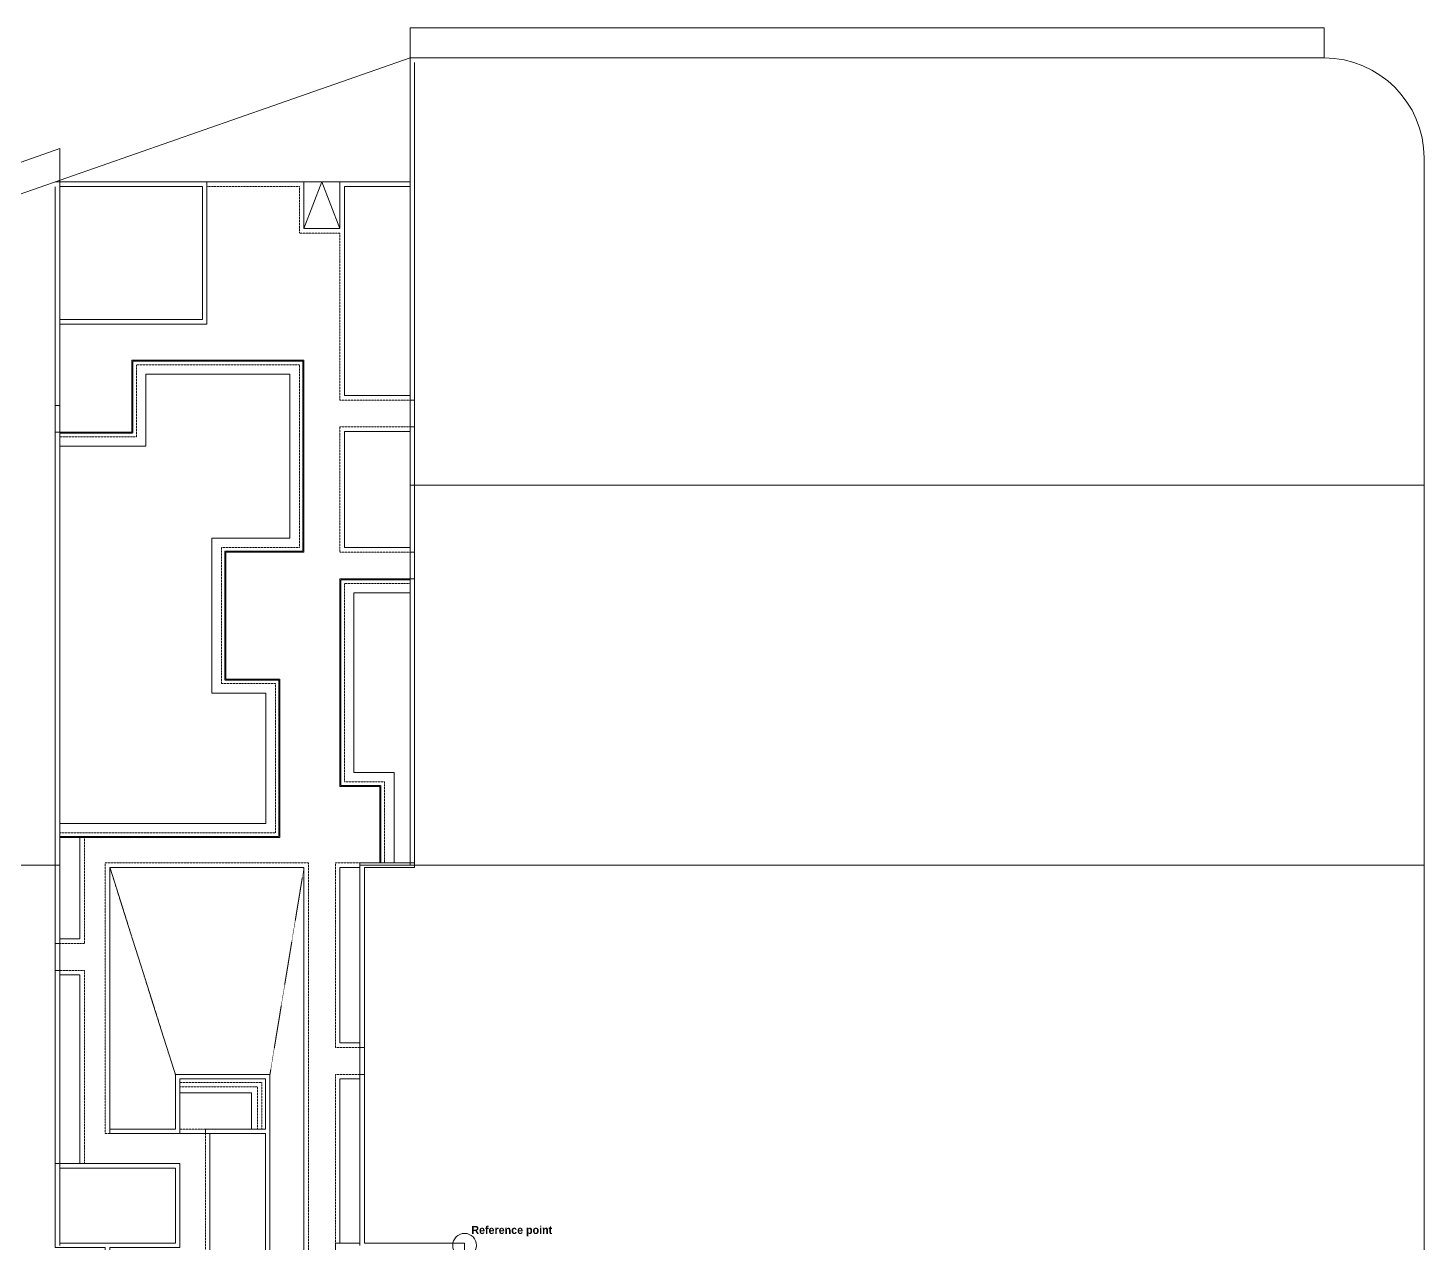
# Model space of a CAD drawing. Header units: metres. Extents: x 5205117 to 5948571, y 646915 to 1143748.
# Drawn here: x 5277608 to 5347394, y 808888 to 869625 of the extents above; entities that cross this region are included whole.
import ezdxf

# ---------------------------------------------------------------- set-up
doc = ezdxf.new("R2010")
doc.units = ezdxf.units.M
doc.header["$MEASUREMENT"] = 0
doc.linetypes.add('DASHED', pattern=[0.75, 0.5, -0.25])
doc.linetypes.add('HIDDEN', pattern=[0.375, 0.25, -0.125])
doc.layers.get('0').update_dxf_attribs({"color": 1, "linetype": 'DASHED', "lineweight": 30})
for name, color, linetype, lineweight in [('A-Dotted', 43, 'DASHED', 5), ('A-Elevation 1', 4, 'Continuous', 13), ('A-Elevation 2', 163, 'Continuous', 9), ('A-Elevation 3', 251, 'Continuous', 5), ('A-Hidden', 2, 'HIDDEN', 5), ('dim start point', 10, 'Continuous', 0), ('L-Elevation 2', 65, 'Continuous', 9), ('PLOT', 7, 'Continuous', 5), ('road', 7, 'Continuous', 9), ('road ht', 8, 'Continuous', 5)]:
    doc.layers.add(name, color=color, linetype=linetype, lineweight=lineweight)
doc.styles.add('CENTURY GOTHIC', font='GOTHIC.TTF')

# ---------------------------------------------------------------- blocks, each defined once
blk = doc.blocks.new('A$C6fbbfdbf')
at = {"layer": 'A-Dotted', "ltscale": 5}
for points in [[(155590, 17500), (155590, 13850), (159190, 13850), (159190, 5350), (149705, 5350), (149705, 9250), (143255, 9250), (143255, 6550), (135435, 6550), (135435, 17500)], [(148265, 0), (148265, 3450), (137990, 3450), (137990, 1450), (134115, 1450)]]:
    blk.add_lwpolyline(points, dxfattribs=at)
at = {"layer": 'A-Elevation 1', "ltscale": 5}
for points in [[(119085, 17730), (119085, 11500), (114885, 11500), (114885, 15000), (111885, 15000), (111885, 15230), (114885, 15230), (114885, 17730)], [(118855, 17500), (115115, 17500), (115115, 11730), (118855, 11730)], [(155640, 17730), (155640, 17500), (130085, 17500), (130085, 17730)], [(167928, 17500), (161270, 17500), (161270, 10380), (167928, 10380), (167928, 17500)], [(102340, 7000), (123545, 7000), (123545, 11730), (120815, 11730), (120815, 15000), (120585, 15000), (120585, 11500), (123315, 11500), (123315, 7230), (120815, 7230), (120815, 10230), (120585, 10230), (120585, 7230), (102110, 7230), (102110, 4725), (102340, 4725), (102340, 7000)], [(134115, -230), (134115, 2500), (124885, 2500), (124885, 2270), (133885, 2270), (133885, -230)]]:
    blk.add_lwpolyline(points, close=True, dxfattribs=at)
for points in [[(119085, 17730), (128745, 17730), (128745, 17500), (119085, 17500)], [(134115, -230), (148315, -230), (148315, 0), (134115, 0)]]:
    blk.add_lwpolyline(points, dxfattribs=at)
at = {"layer": 'A-Elevation 1', "ltscale": 5, "flags": 128}
for points in [[(168158, 17730), (168158, 10150), (161040, 10150), (161040, 17500), (156980, 17500), (156980, 17730), (167914, 17730)], [(115115, 2500), (115115, 3730), (108315, 3730), (108315, -2730), (115115, -2730), (115115, 2270), (123545, 2270), (123545, 2500), (115115, 2500)], [(174121, -230), (157245, -230), (157245, 0), (174351, 0), (174351, 0)]]:
    blk.add_lwpolyline(points, dxfattribs=at)
blk.add_lwpolyline([(155905, 0), (155905, -230), (149655, -230), (149655, 0)], close=True, dxfattribs=at)
at = {"layer": 'A-Elevation 2', "ltscale": 5}
for points in [[(155640, 17500), (155640, 13900), (159240, 13900), (159240, 5300), (149655, 5300), (149655, 9200), (143305, 9200), (143305, 6500), (135385, 6500), (135385, 17500)], [(154940, 17500), (154940, 13200), (158540, 13200), (158540, 6000), (150355, 6000), (150355, 9900), (142605, 9900), (142605, 7200), (136085, 7200), (136085, 17500)], [(148315, 0), (148315, 3500), (137940, 3500), (137940, 1500), (134115, 1500)], [(147615, 0), (147615, 2800), (138640, 2800), (138640, 800), (134115, 800)]]:
    blk.add_lwpolyline(points, dxfattribs=at)
at = {"layer": 'A-Elevation 2', "ltscale": 5, "flags": 128}
blk.add_lwpolyline([(120815, 7930), (122615, 7930), (122615, 11500)], dxfattribs=at)
at = {"layer": 'A-Elevation 3', "ltscale": 5}
for p, q in [((128745, 17730), (130085, 17730)), ((128745, 17500), (130085, 17500)), ((155640, 17730), (156980, 17730)), ((155640, 17500), (156980, 17500)), ((120585, 10000), (120585, 11500)), ((165828, 5300), (168158, 5300)), ((123545, 2500), (124885, 2500)), ((123545, 2270), (124885, 2270)), ((148315, 0), (149655, 0)), ((148315, -230), (149655, -230)), ((155905, 0), (157245, 0)), ((155905, -230), (157245, -230))]:
    blk.add_line(p, q, dxfattribs=at)
for points in [[(128515, 17500), (128515, 16500), (119085, 16500)], [(135385, 16500), (130315, 16500), (130315, 17500)], [(120585, 10000), (113385, 10000), (113385, 12500), (100015, 12500), (100015, 2800), (104715, 2800), (104715, 5300), (133885, 5300), (133885, 15000), (120815, 15000)], [(168158, 10150), (168158, 3500)], [(168158, 0), (168158, 3500), (165828, 3500), (165828, 5300)], [(165828, 5300), (168158, 4400), (165828, 3500)], [(123315, 2500), (123315, 3500), (115115, 3500)], [(125115, 2500), (125115, 3500), (133885, 3500), (133885, 2500)], [(155675, 0), (155675, 3270), (149885, 3270), (149885, 0)], [(167928, 0), (167928, 3270), (157475, 3270), (157475, 0)]]:
    blk.add_lwpolyline(points, dxfattribs=at)
at = {"layer": 'A-Hidden', "ltscale": 5}
for points in [[(128745, 17500), (128745, 16270), (119085, 16270)], [(135385, 16270), (130085, 16270), (130085, 17500)], [(155410, 17500), (155410, 13670), (159010, 13670), (159010, 5530), (149885, 5530), (149885, 9430), (143075, 9430), (143075, 6730), (135615, 6730), (135615, 17500)], [(120585, 10230), (113615, 10230), (113615, 12730), (99785, 12730), (99785, 2570), (104945, 2570), (104945, 5070), (134115, 5070), (134115, 15230), (120585, 15230), (120585, 15000)], [(120815, 11500), (120815, 10230)], [(120815, 7630), (122915, 7630), (122915, 11500)], [(120815, 7400), (123145, 7400), (123145, 11500)], [(157245, 0), (157245, 3500), (165598, 3500), (165598, 5530), (167928, 5530), (167928, 10150)], [(123545, 2500), (123545, 3730), (115115, 3730)], [(124885, 2500), (124885, 3730), (134115, 3730), (134115, 2500)], [(155905, 0), (155905, 3500), (149654, 3500), (149655, 0)], [(148085, 0), (148085, 3270), (138170, 3270), (138170, 1270), (134115, 1270)]]:
    blk.add_lwpolyline(points, dxfattribs=at)
at = {"layer": 'L-Elevation 2', "linetype": 'HIDDEN', "ltscale": 5}
for p, q in [((123545, 11730), (133885, 15000)), ((123545, 7000), (133885, 5300))]:
    blk.add_line(p, q, dxfattribs=at)

msp = doc.modelspace()

# ---------------------------------------------------------------- linework, layer by layer
at = {"layer": 'PLOT', "ltscale": 0.5}
for p, q in [((5347393.7, 846774.3), (5296705.8, 846774.3)), ((5279205.8, 827774.3), (5231017.9, 827774.3)), ((5347393.7, 827774.3), (5296705.8, 827774.3))]:
    msp.add_line(p, q, dxfattribs=at)
at = {"layer": 'road', "ltscale": 0.5}
for p, q in [((5296705.8, 869625.3), (5342393.7, 869625.3)), ((5296705.8, 869625.3), (5296705.8, 827774.3)), ((5342393.7, 869625.3), (5342393.7, 868125.3)), ((5296705.9, 868125.3), (5234320.2, 846334.3)), ((5296705.9, 868125.3), (5342393.7, 868125.3)), ((5279205.8, 863601.5), (5233825.6, 847750.4)), ((5279205.8, 863601.5), (5279205.8, 808774.3)), ((5347393.7, 863125.3), (5347393.7, 698774.3)), ((5294205.8, 827774.3), (5294205.8, 808774.3))]:
    msp.add_line(p, q, dxfattribs=at)
msp.add_lwpolyline([(5294205.8, 827774.3), (5296705.8, 827774.3)], dxfattribs=at)
msp.add_arc((5342393.7, 863125.3), 5000, 0, 90, dxfattribs=at)
at = {"layer": 'road ht', "color": 12, "ltscale": 5}
msp.add_circle((5299435.8, 808774.3, -19.9), 596.2, dxfattribs=at)

# ---------------------------------------------------------------- block references
at = {"color": 2, "ltscale": 5, "rotation": 90}
msp.add_blockref('A$C6fbbfdbf', (5296705.8, 693774.3), dxfattribs=at)

# ---------------------------------------------------------------- texts
at = {"layer": 'dim start point', "insert": (5299770.4, 809224), "char_height": 400, "width": 20351.475, "attachment_point": 7, "rotation": 359.985788, "style": 'CENTURY GOTHIC'}
msp.add_mtext('{\\fCentury Gothic|b1|i0|c0|p34;\\C1;Reference point }', dxfattribs=at)

doc.saveas('drawing.dxf')
